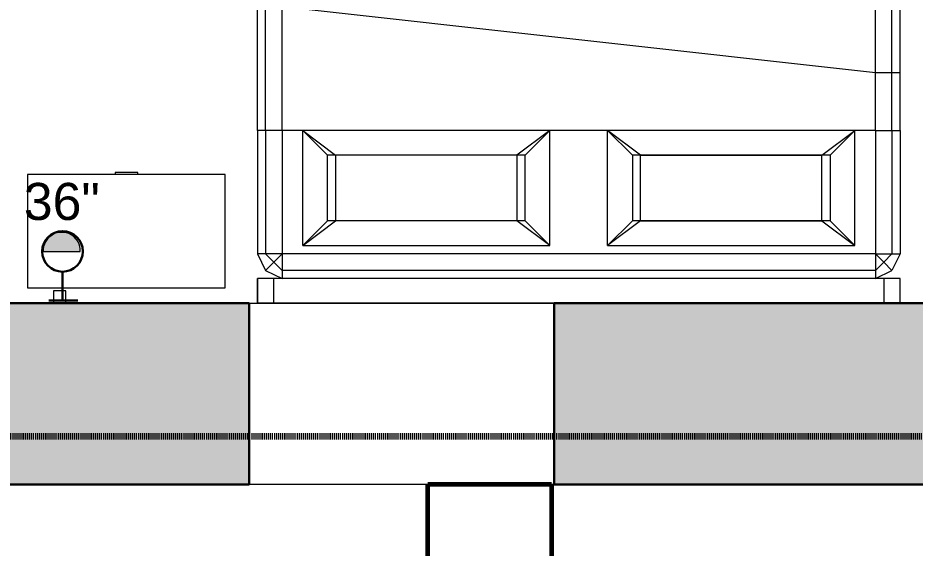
# Model space of a CAD drawing. Header units: inches. Extents: x -1176 to 1507, y -2563 to 978.
# Drawn here: x -1016.1 to -907.3, y -1291.9 to -1227.5 of the extents above; entities that cross this region are included whole.
import ezdxf

# ---------------------------------------------------------------- set-up
doc = ezdxf.new("R2010")
doc.units = ezdxf.units.IN
doc.header["$MEASUREMENT"] = 0
doc.linetypes.add('Dash', pattern=[0.25, 0.125, -0.125])
for name, color, linetype, lineweight in [('A-ANNO-MATC', 214, 'Dash', 140), ('A-ANNO-NOTE', 131, 'Continuous', 40), ('A-FLOR', 192, 'Continuous', 18), ('A-ROOF', 132, 'Continuous', 18), ('A-WALL', 113, 'Continuous', 18), ('A-WALL-PATT', 111, 'Continuous', 18), ('E-ELEC-FIXT', 91, 'Continuous', 9), ('G-IMPT', 8, 'Continuous', 9), ('I-FURN', 30, 'Continuous', 9)]:
    doc.layers.add(name, color=color, linetype=linetype, lineweight=lineweight)
doc.styles.add('Swis721 Lt BT', font='swissl.ttf', dxfattribs={"height": 4.5})

# ---------------------------------------------------------------- blocks, each defined once
blk = doc.blocks.new('Bed_761 - 12ZBED05_dwg-6542241-2nd Floor Power _ Signal')
at = {"layer": 'G-IMPT'}
for p, q in [((0, 78), (3, 78)), ((0, 78), (3, 78)), ((0, 78), (3, 78)), ((0, 78), (3, 78)), ((3, 78), (3, 0)), ((3, 78), (3, 75)), ((3, 78), (3, 76)), ((3, 78), (3, 76)), ((3, 78), (3, 0)), ((6, 78), (4, 77)), ((6, 78), (4, 77)), ((21, 78), (6, 78)), ((21, 78), (6, 78)), ((6, 77), (6, 78)), ((21, 78), (28, 78)), ((21, 78), (28, 78)), ((21, 77), (21, 78)), ((28, 78), (84, 78)), ((28, 78), (84, 78)), ((28, 78), (28, 77)), ((82, 76), (82, 78)), ((82, 76), (82, 78)), ((82, 78), (84, 78)), ((82, 78), (84, 78)), ((84, 78), (86, 77)), ((84, 78), (86, 77)), ((84, 77), (84, 78)), ((84, 78), (84, 76)), ((84, 78), (84, 76)), ((3, 75), (4, 77)), ((3, 75), (4, 77)), ((5, 76), (4, 77)), ((6, 77), (5, 76)), ((6, 75), (6, 77)), ((21, 77), (6, 77)), ((21, 75), (21, 77)), ((21, 77), (28, 77)), ((28, 77), (28, 75)), ((28, 77), (84, 77)), ((84, 77), (84, 75)), ((84, 77), (85, 76)), ((85, 76), (86, 77)), ((86, 77), (87, 75)), ((86, 77), (87, 75)), ((3, 76), (0, 76)), ((3, 76), (0, 76)), ((4, 75), (5, 76)), ((6, 75), (5, 76)), ((84, 76), (82, 76)), ((84, 76), (82, 76)), ((84, 75), (85, 76)), ((85, 76), (86, 75)), ((3, 75), (3, 3)), ((3, 75), (3, 3)), ((4, 75), (3, 75)), ((3, 75), (3, 3)), ((6, 75), (4, 75)), ((4, 75), (4, 3)), ((21, 75), (6, 75)), ((6, 75), (6, 3)), ((21, 75), (21, 72.5)), ((21, 75), (28, 75)), ((28, 75), (36, 3)), ((28, 75), (84, 75)), ((84, 75), (86, 75)), ((84, 75), (84, 3)), ((86, 75), (87, 75)), ((86, 75), (86, 3)), ((87, 75), (87, 3)), ((87, 75), (87, 3)), ((7, 42.5), (7, 72.5)), ((7, 72.5), (21, 72.5)), ((7, 72.5), (10, 69.5)), ((10, 68.5), (7, 72.5)), ((21, 72.5), (18, 69.5)), ((18, 68.5), (21, 72.5)), ((21, 72.5), (21, 42.5)), ((21, 72.5), (21, 42.5)), ((10, 69.5), (10, 68.5)), ((18, 69.5), (10, 69.5)), ((18, 69.5), (18, 68.5)), ((10, 68.5), (10, 46.5)), ((10, 46.5), (10, 68.5)), ((10, 68.5), (18, 68.5)), ((18, 68.5), (18, 46.5)), ((18, 46.5), (18, 68.5)), ((10, 46.5), (7, 42.5)), ((10, 46.5), (10, 45.5)), ((10, 46.5), (18, 46.5)), ((18, 46.5), (18, 45.5)), ((18, 46.5), (21, 42.5)), ((7, 42.5), (10, 45.5)), ((18, 45.5), (10, 45.5)), ((21, 42.5), (18, 45.5)), ((7, 42.5), (21, 42.5)), ((21, 42.5), (21, 35.5)), ((0, 36), (0, 0)), ((0, 0), (0, 36)), ((0, 0), (0, 36)), ((7, 5.5), (7, 35.5)), ((7, 35.5), (21, 35.5)), ((10, 32.5), (7, 35.5)), ((7, 35.5), (10, 31.5)), ((18, 32.5), (21, 35.5)), ((21, 35.5), (18, 31.5)), ((21, 35.5), (21, 5.5)), ((21, 35.5), (21, 5.5)), ((10, 32.5), (18, 32.5)), ((10, 32.5), (10, 31.5)), ((18, 32.5), (18, 31.5)), ((10, 31.5), (10, 9.5)), ((18, 31.5), (10, 31.5)), ((10, 31.5), (10, 9.5)), ((18, 31.5), (18, 9.5)), ((18, 31.5), (18, 9.5)), ((7, 5.5), (10, 9.5)), ((10, 9.5), (10, 8.5)), ((18, 9.5), (10, 9.5)), ((18, 9.5), (18, 8.5)), ((21, 5.5), (18, 9.5)), ((10, 8.5), (7, 5.5)), ((10, 8.5), (18, 8.5)), ((21, 5.5), (18, 8.5)), ((7, 5.5), (21, 5.5)), ((21, 5.5), (21, 3)), ((4, 1), (3, 3)), ((4, 1), (3, 3)), ((4, 3), (3, 3)), ((3, 3), (3, 0)), ((6, 3), (4, 3)), ((5, 2), (4, 3)), ((6, 3), (5, 2)), ((21, 3), (6, 3)), ((6, 3), (6, 1)), ((21, 3), (21, 1)), ((21, 3), (36, 3)), ((36, 1), (36, 3)), ((36, 3), (84, 3)), ((86, 3), (84, 3)), ((84, 3), (85, 2)), ((84, 3), (84, 1)), ((86, 3), (85, 2)), ((87, 3), (86, 1)), ((87, 3), (86, 1)), ((86, 3), (87, 3)), ((0, 0), (0, 2)), ((0, 0), (0, 2)), ((0, 2), (3, 2)), ((0, 2), (3, 2)), ((3, 2), (3, 0)), ((3, 2), (3, 0)), ((5, 2), (4, 1)), ((6, 1), (5, 2)), ((82, 0), (82, 2)), ((82, 0), (82, 2)), ((82, 2), (84, 2)), ((82, 2), (84, 2)), ((85, 2), (84, 1)), ((84, 2), (84, 0)), ((84, 2), (84, 0)), ((85, 2), (86, 1)), ((3, 0), (0, 0)), ((6, 0), (4, 1)), ((6, 0), (4, 1)), ((21, 1), (6, 1)), ((6, 1), (6, 0)), ((21, 0), (6, 0)), ((21, 1), (21, 0)), ((21, 1), (36, 1)), ((21, 0), (36, 0)), ((36, 1), (36, 0)), ((36, 1), (84, 1)), ((36, 0), (84, 0)), ((86, 1), (84, 0)), ((86, 1), (84, 0)), ((84, 1), (84, 0)), ((0, 0), (3, 0)), ((3, 0), (0, 0)), ((3, 0), (0, 0)), ((21, 0), (6, 0)), ((21, 0), (36, 0)), ((36, 0), (84, 0)), ((84, 0), (82, 0)), ((84, 0), (82, 0))]:
    blk.add_line(p, q, dxfattribs=at)
blk = doc.blocks.new('Bed_761 - Bed_761-6542718-2nd Floor Power _ Signal')
at = {"extrusion": (0, 0, -1), "zscale": -1, "rotation": 180}
blk.add_blockref('Bed_761 - 12ZBED05_dwg-6542241-2nd Floor Power _ Signal', (0, 0), dxfattribs=at)
blk = doc.blocks.new('Bed_Side_Table_5122 - T-4-6544423-2nd Floor Power _ Signal')
at = {"layer": 'I-FURN'}
for p, q in [((12, 3.99), (-12, 3.99)), ((-12, 3.99), (-12, -9.79)), ((12, -9.79), (12, 3.99)), ((-12, -9.79), (-1.38, -9.79)), ((-1.38, -9.79), (-1.38, -10)), ((-1.38, -9.79), (1.38, -9.79)), ((1.38, -10), (1.38, -9.79)), ((1.38, -9.79), (12, -9.79)), ((-1.38, -10), (1.38, -10))]:
    blk.add_line(p, q, dxfattribs=at)
blk = doc.blocks.new('PS - USB Outlet - USB Outlet-V150-2nd Floor Power _ Signal')
at = {"layer": 'E-ELEC-FIXT'}
for p, q in [((0.75, 1.5), (-0.75, 1.5)), ((-0.75, 1.5), (-0.75, 0)), ((0.75, 0), (0.75, 1.5))]:
    blk.add_line(p, q, dxfattribs=at)

msp = doc.modelspace()

# ---------------------------------------------------------------- hatches: boundary and pattern name
at = {"layer": 'A-ANNO-NOTE', "lineweight": 9}
for points in [[(-1013, -1255.34), (-1011.47, -1253.65), (-1012.62, -1254.47)], [(-1008.6, -1255.34), (-1011.47, -1253.65), (-1013, -1255.34)], [(-1012.62, -1254.47), (-1011.47, -1253.65), (-1011.91, -1253.84)], [(-1012.62, -1254.47), (-1011.91, -1253.84), (-1012.04, -1253.92)], [(-1012.62, -1254.47), (-1012.04, -1253.92), (-1012.46, -1254.29)], [(-1011.47, -1253.65), (-1010.13, -1253.65), (-1010.92, -1253.55)], [(-1008.75, -1254.88), (-1010.13, -1253.65), (-1011.47, -1253.65)], [(-1008.6, -1255.34), (-1008.75, -1254.88), (-1011.47, -1253.65)], [(-1010.13, -1253.65), (-1010.68, -1253.55), (-1010.92, -1253.55)], [(-1008.75, -1254.88), (-1009.69, -1253.84), (-1010.13, -1253.65)], [(-1008.75, -1254.88), (-1009.56, -1253.92), (-1009.69, -1253.84)], [(-1008.75, -1254.88), (-1009.14, -1254.29), (-1009.56, -1253.92)], [(-1013, -1255.34), (-1012.62, -1254.47), (-1012.86, -1254.88)], [(-1008.75, -1254.88), (-1008.82, -1254.74), (-1009.08, -1254.35)], [(-1008.82, -1254.74), (-1008.94, -1254.54), (-1009.08, -1254.35)], [(-1008.6, -1255.34), (-1008.62, -1255.26), (-1008.75, -1254.88)], [(-1013.05, -1255.81), (-1008.6, -1255.34), (-1013, -1255.34)], [(-1013.05, -1255.89), (-1008.6, -1255.34), (-1013.05, -1255.81)], [(-1013.05, -1255.89), (-1008.55, -1255.89), (-1008.6, -1255.34)], [(-1008.55, -1255.81), (-1008.56, -1255.65), (-1008.6, -1255.34)], [(-1008.55, -1255.89), (-1008.55, -1255.81), (-1008.6, -1255.34)]]:
    msp.add_hatch(color=256, dxfattribs=at).paths.add_polyline_path(points, flags=0)
at = {"layer": 'A-WALL-PATT'}
for points in [[(-988.06, -1275.19), (-988.06, -1262.19), (-1017.06, -1262.19), (-1017.06, -1275.19), (-994.82, -1275.19)], [(-725.8, -1275.19), (-725.8, -1262.19), (-951.06, -1262.19), (-951.06, -1275.19), (-763.55, -1275.19)], [(-994.82, -1284.19), (-988.06, -1284.19), (-988.06, -1275.19), (-1017.06, -1275.19), (-1017.06, -1284.19)], [(-754.04, -1284.19), (-725.8, -1284.19), (-725.8, -1275.19), (-951.06, -1275.19), (-951.06, -1284.19), (-754.81, -1284.19)]]:
    msp.add_hatch(color=250, dxfattribs=at).paths.add_polyline_path(points, flags=0)

# ---------------------------------------------------------------- linework, layer by layer
at = {"layer": 'A-ANNO-MATC'}
msp.add_line((-1061.04, -1278.34), (-515.04, -1278.34), dxfattribs=at)
at = {"layer": 'A-ANNO-NOTE', "lineweight": 9}
msp.add_line((-1013.05, -1255.89), (-1008.55, -1255.89), dxfattribs=at)
at = {"layer": 'A-ANNO-NOTE', "lineweight": 30}
for p, q in [((-1010.72, -1261.87), (-1010.72, -1258.37)), ((-1012.35, -1261.87), (-1008.85, -1261.87))]:
    msp.add_line(p, q, dxfattribs=at)
msp.add_circle((-1010.71, -1255.89), 2.47, dxfattribs=at)
at = {"layer": 'A-ANNO-NOTE', "lineweight": 9}
msp.add_arc((-1010.8, -1255.8), 2.25, 357.6427, 182.3573, dxfattribs=at)
at = {"layer": 'A-FLOR'}
msp.add_line((-988.06, -1262.19), (-951.06, -1262.19), dxfattribs=at)
at = {"layer": 'A-ROOF'}
msp.add_line((-966.38, -1284.19), (-988.06, -1284.19), dxfattribs=at)
at = {"layer": 'A-ROOF', "lineweight": 60}
for p, q in [((-966.38, -2526.84), (-966.38, -1284.19)), ((-951.38, -1284.19), (-966.38, -1284.19)), ((-951.38, -1284.19), (-951.38, -2526.84))]:
    msp.add_line(p, q, dxfattribs=at)
at = {"layer": 'A-WALL', "color": 8, "lineweight": 30}
for p, q in [((-1017.06, -1262.19), (-988.06, -1262.19)), ((-988.06, -1262.19), (-988.06, -1284.19)), ((-951.06, -1262.19), (-880.25, -1262.19)), ((-951.06, -1262.19), (-951.06, -1284.19)), ((-988.06, -1284.19), (-1035.06, -1284.19)), ((-758.56, -1284.19), (-951.06, -1284.19))]:
    msp.add_line(p, q, dxfattribs=at)
at = {"layer": 'A-WALL', "lineweight": 9}
msp.add_line((-951.06, -1284.19), (-951.38, -1284.19), dxfattribs=at)

# ---------------------------------------------------------------- block references
at = {"layer": 'E-ELEC-FIXT'}
msp.add_blockref('PS - USB Outlet - USB Outlet-V150-2nd Floor Power _ Signal', (-1011.06, -1262.19), dxfattribs=at)
at = {"layer": 'I-FURN'}
for name, p, rotation in [('Bed_761 - Bed_761-6542718-2nd Floor Power _ Signal', (-987.06, -1262.19), 90.0000000000011), ('Bed_Side_Table_5122 - T-4-6544423-2nd Floor Power _ Signal', (-1002.95, -1256.32), 180)]:
    msp.add_blockref(name, p, dxfattribs=dict(at, rotation=rotation))

# ---------------------------------------------------------------- texts
at = {"layer": 'A-ANNO-NOTE', "lineweight": 9, "insert": (-1015.4, -1247.57), "char_height": 4.5, "width": 10.302, "attachment_point": 1, "style": 'Swis721 Lt BT'}
msp.add_mtext('36"', dxfattribs=at)

doc.saveas('drawing.dxf')
